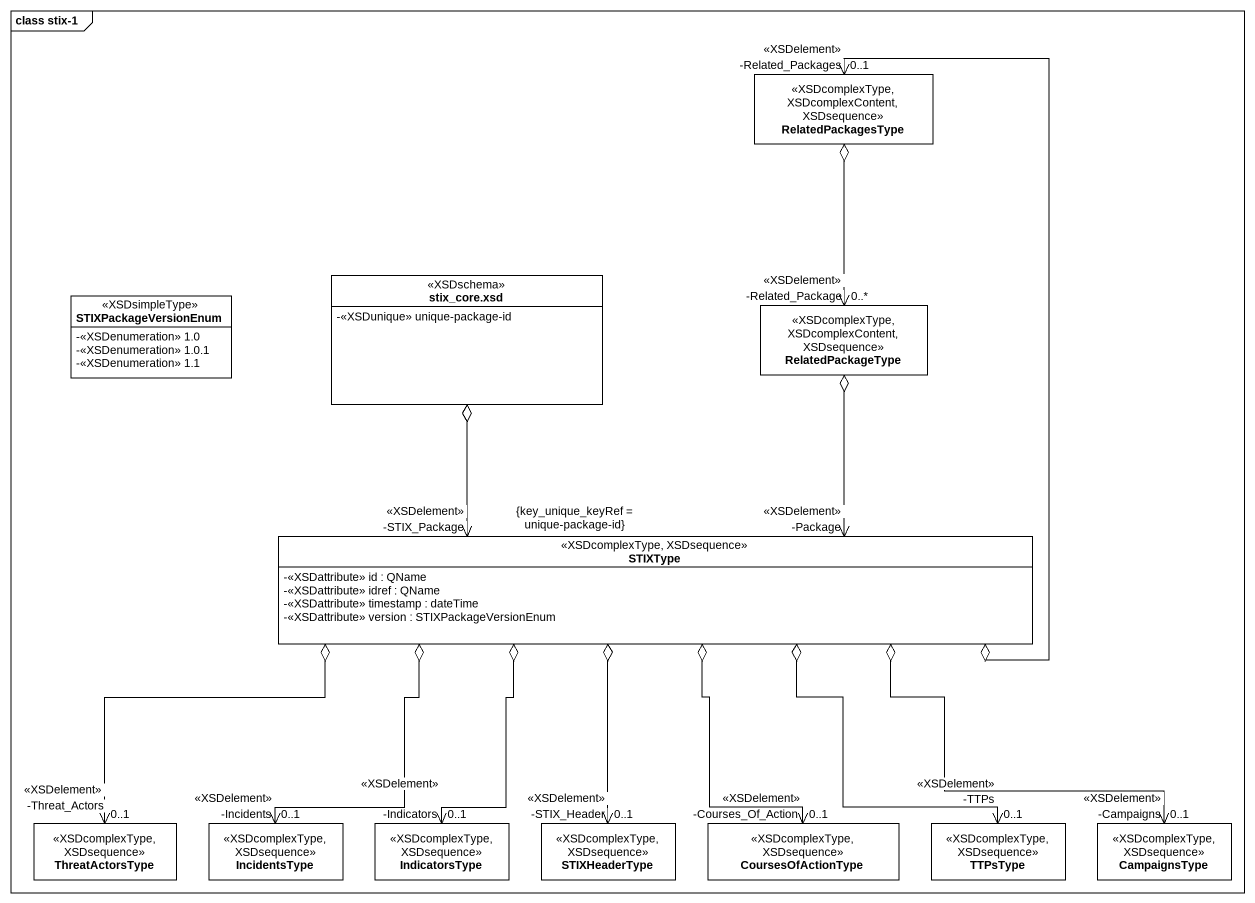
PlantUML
@startuml
mainframe class stix-1
hide circle
hide empty members
skinparam classAttributeIconSize 0
class RelatedPackagesType <<XSDcomplexType, XSDcomplexContent, XSDsequence>>
class "stix_core.xsd" as stix_core_xsd <<XSDschema>> {
  -<<XSDunique>> unique-package-id
}
class STIXPackageVersionEnum <<XSDsimpleType>> {
  -<<XSDenumeration>> 1.0
  -<<XSDenumeration>> 1.0.1
  -<<XSDenumeration>> 1.1
}
class RelatedPackageType <<XSDcomplexType, XSDcomplexContent, XSDsequence>>
class STIXType <<XSDcomplexType, XSDsequence>> {
  -<<XSDattribute>> id : QName
  -<<XSDattribute>> idref : QName
  -<<XSDattribute>> timestamp : dateTime
  -<<XSDattribute>> version : STIXPackageVersionEnum
}
class ThreatActorsType <<XSDcomplexType, XSDsequence>>
class IncidentsType <<XSDcomplexType, XSDsequence>>
class IndicatorsType <<XSDcomplexType, XSDsequence>>
class STIXHeaderType <<XSDcomplexType, XSDsequence>>
class CoursesOfActionType <<XSDcomplexType, XSDsequence>>
class TTPsType <<XSDcomplexType, XSDsequence>>
class CampaignsType <<XSDcomplexType, XSDsequence>>
RelatedPackagesType "-Related_Packages\n<<XSDelement>>\n0..1" <--o STIXType
RelatedPackageType "-Related_Package\n<<XSDelement>>\n0..*" <-up-o RelatedPackagesType
STIXType "-STIX_Package\n<<XSDelement>>\n{key_unique_keyRef = unique-package-id}" <-up-o stix_core_xsd
STIXType "-Package\n<<XSDelement>>" <-up-o RelatedPackageType
ThreatActorsType "-Threat_Actors\n<<XSDelement>>\n0..1" <-right-o STIXType
IncidentsType "-Incidents\n<<XSDelement>>\n0..1" <-up-o STIXType
IndicatorsType "-Indicators\n<<XSDelement>>\n0..1" <-up-o STIXType
STIXHeaderType "-STIX_Header\n<<XSDelement>>\n0..1" <-up-o STIXType
CoursesOfActionType "-Courses_Of_Action\n<<XSDelement>>\n0..1" <-up-o STIXType
TTPsType "-TTPs\n<<XSDelement>>\n0..1" <-up-o STIXType
CampaignsType "-Campaigns\n<<XSDelement>>\n0..1" <-left-o STIXType
@enduml
